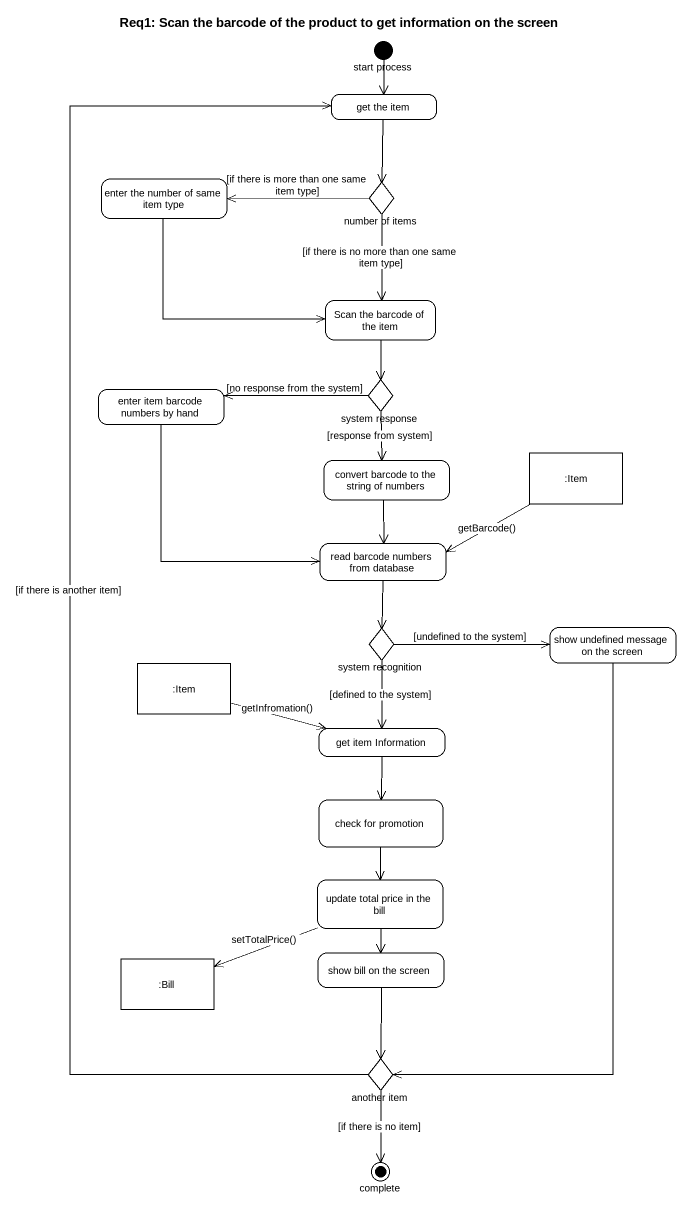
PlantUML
@startuml
title Req1: Scan the barcode of the product to get information on the screen
hide empty description
state "start process" as start_process <<start>>
state "get the item" as get_the_item
state "enter the number of same item type" as enter_the_number_of_same
state "number of items" as number_of_items <<choice>>
state "Scan the barcode of the item" as Scan_the_barcode_of_the_item
state "enter item barcode numbers by hand" as enter_item_barcode_numbers
state "system response" as system_response <<choice>>
state "convert barcode to the string of numbers" as convert_barcode_to_the
state ":Item" as Item <<object>>
state "read barcode numbers from database" as read_barcode_numbers_from
state "system recognition" as system_recognition <<choice>>
state "show undefined message on the screen" as show_undefined_message_on
state ":Item" as Item_2 <<object>>
state "get item Information" as get_item_Information
state "check for promotion" as check_for_promotion
state "update total price in the bill" as update_total_price_in_the
state ":Bill" as Bill <<object>>
state "show bill on the screen" as show_bill_on_the_screen
state "another item" as another_item <<choice>>
state complete <<end>>
start_process --> get_the_item
get_the_item --> number_of_items
enter_the_number_of_same -right-> Scan_the_barcode_of_the_item
number_of_items -left-> enter_the_number_of_same : [if there is more than one same item type]
number_of_items --> Scan_the_barcode_of_the_item : [if there is no more than one same item type]
Scan_the_barcode_of_the_item --> system_response
enter_item_barcode_numbers --> read_barcode_numbers_from
system_response -left-> enter_item_barcode_numbers : [no response from the system]
system_response --> convert_barcode_to_the : [response from system]
convert_barcode_to_the --> read_barcode_numbers_from
Item -left-> read_barcode_numbers_from : getBarcode()
read_barcode_numbers_from --> system_recognition
system_recognition -right-> show_undefined_message_on : [undefined to the system]
system_recognition --> get_item_Information : [defined to the system]
show_undefined_message_on --> another_item
Item_2 -right-> get_item_Information : getInfromation()
get_item_Information --> check_for_promotion
check_for_promotion --> update_total_price_in_the
update_total_price_in_the -left-> Bill : setTotalPrice()
update_total_price_in_the --> show_bill_on_the_screen
show_bill_on_the_screen --> another_item
another_item -up-> get_the_item : [if there is another item]
another_item --> complete : [if there is no item]
@enduml
